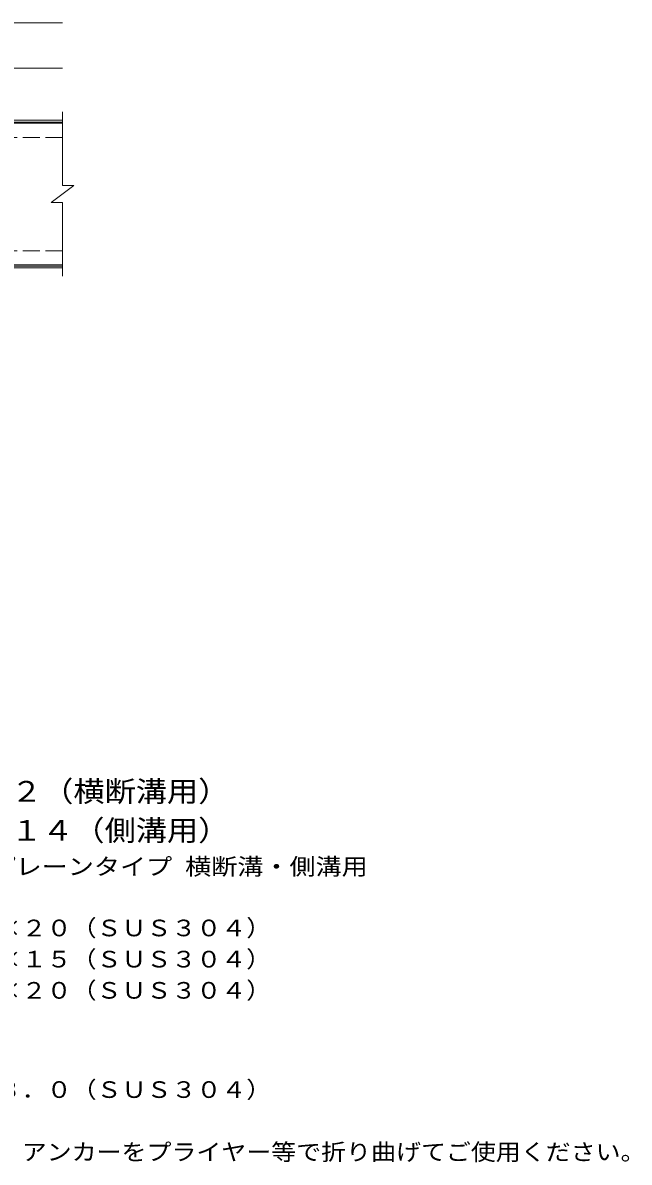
# Model space of a CAD drawing. Units: millimetres, scale not verified. Extents: x -1539 to 1658, y -1370 to 1120.
# Drawn here: x 588 to 1658, y -923 to 1086 of the extents above; entities that cross this region are included whole.
import ezdxf
from ezdxf.enums import TextEntityAlignment as Align

# ---------------------------------------------------------------- set-up
doc = ezdxf.new("R2010")
doc.units = ezdxf.units.MM
doc.header["$LTSCALE"] = 10
doc.linetypes.add('DASHED3', pattern=[4, 3, -1])
for name, color, linetype, lineweight in [('C-1', 2, 'Continuous', 9), ('C-2', 3, 'Continuous', 9), ('C-4', 7, 'Continuous', 9), ('D-5', 7, 'Continuous', 9)]:
    doc.layers.add(name, color=color, linetype=linetype, lineweight=lineweight)
doc.styles.add('ＭＳ ゴシック', font='')
doc.styles.get('ＭＳ ゴシック').set_extended_font_data('MS Gothic')

msp = doc.modelspace()

# ---------------------------------------------------------------- linework, layer by layer
at = {"layer": 'C-1'}
for p, q in [((658.22, 914.05), (-646.78, 914.05)), ((658.22, 911.05), (-646.78, 911.05)), ((658.22, 657.05), (-646.78, 657.05)), ((658.22, 654.05), (-646.78, 654.05))]:
    msp.add_line(p, q, dxfattribs=at)
at = {"layer": 'C-1', "linetype": 'DASHED3'}
for p, q in [((658.22, 884.05), (-646.78, 884.05)), ((658.22, 684.05), (-646.78, 684.05))]:
    msp.add_line(p, q, dxfattribs=at)
at = {"layer": 'C-2'}
for p, q in [((658.22, 929.05), (658.22, 799.05)), ((658.22, 909.05), (500.22, 909.05)), ((638.22, 769.05), (678.22, 799.05)), ((658.22, 799.05), (678.22, 799.05)), ((638.22, 769.05), (658.22, 769.05)), ((658.22, 769.05), (658.22, 639.05)), ((658.22, 659.05), (500.22, 659.05))]:
    msp.add_line(p, q, dxfattribs=at)
at = {"layer": 'C-4'}
for p, q in [((-646.78, 1086.05), (658.22, 1086.05)), ((-646.78, 1006.05), (658.22, 1006.05))]:
    msp.add_line(p, q, dxfattribs=at)

# ---------------------------------------------------------------- texts
at = {"layer": 'D-5', "color": 3, "style": 'ＭＳ ゴシック', "width": 1.1}
for s, p in [('※適用荷重：Ｔ－２（横断溝用）', (127.34, -298.52)), ('※適用荷重：Ｔ－１４（側溝用）', (127.34, -367.43))]:
    msp.add_text(s, height=36.66, dxfattribs=at).set_placement(p, align=Align.BOTTOM_LEFT)
at = {"layer": 'D-5', "color": 2, "style": 'ＭＳ ゴシック'}
for s, width, p in [('ステンレス製グレーチング プレーンタイプ 横断溝・側溝用', 1.15, (-45.57, -425.35)), ('材質：メインバー\u3000ＦＢ４×２０（ＳＵＳ３０４）', 1.1, (14.14, -533.62)), ('\u3000\u3000\u3000クロスバー\u3000ＦＢ３×１５（ＳＵＳ３０４）', 1.1, (14.14, -588.62)), ('\u3000\u3000\u3000サイドバー\u3000ＦＢ４×２０（ＳＵＳ３０４）', 1.1, (14.14, -643.62)), ('材質：ステンレス鋼板ｔ＝３．０（ＳＵＳ３０４）', 1.1, (14.14, -818.62)), ('施工場所の状況に合わせて、アンカーをプライヤー等で折り曲げてご使用ください。', 1.1, (14.14, -928.62))]:
    msp.add_text(s, height=29.33, dxfattribs=dict(at, width=width)).set_placement(p, align=Align.BOTTOM_LEFT)

doc.saveas('drawing.dxf')
